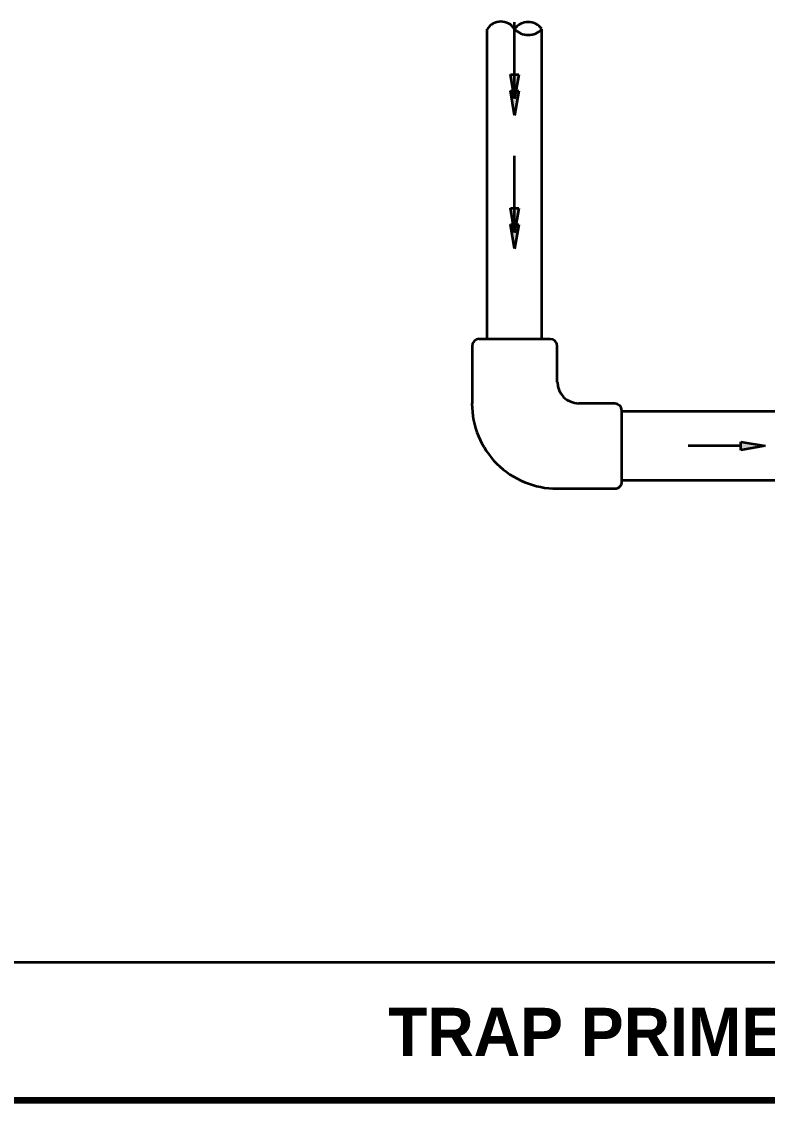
# Model space of a CAD drawing. Header units: inches. Extents: x 2025 to 34930, y -6955 to 4650.
# Drawn here: x 9066.4 to 9161.4, y -2646.9 to -2509.4 of the extents above; entities that cross this region are included whole.
import ezdxf

# ---------------------------------------------------------------- set-up
doc = ezdxf.new("R2010")
doc.units = ezdxf.units.IN
doc.header["$MEASUREMENT"] = 0
doc.layers.add('PDF-TEXT', color=7, linetype='Continuous', lineweight=35)
doc.styles.add('PDF Arial Bold', font='arialbd.ttf')

msp = doc.modelspace()

# ---------------------------------------------------------------- linework, layer by layer
at = {"layer": 'PDF-TEXT'}
for p, q in [((9129.17, -2518.22), (9129.17, -2509.45)), ((9125.68, -2549.83), (9125.68, -2510.33)), ((9132.65, -2549.83), (9132.65, -2510.33)), ((9129.17, -2519.24), (9128.65, -2516.13)), ((9128.65, -2516.13), (9129.69, -2516.13)), ((9129.69, -2516.13), (9129.17, -2519.24)), ((9129.17, -2521.33), (9128.65, -2518.22)), ((9128.65, -2518.22), (9129.69, -2518.22)), ((9129.69, -2518.22), (9129.17, -2521.33)), ((9129.17, -2535.23), (9129.17, -2526.49)), ((9129.17, -2536.29), (9128.65, -2533.17)), ((9128.65, -2533.17), (9129.69, -2533.17)), ((9129.69, -2533.17), (9129.17, -2536.29)), ((9129.17, -2538.35), (9128.65, -2535.23)), ((9128.65, -2535.23), (9129.69, -2535.23)), ((9129.69, -2535.23), (9129.17, -2538.35)), ((9133.71, -2549.83), (9124.65, -2549.83)), ((9123.75, -2550.73), (9123.75, -2558.05)), ((9134.61, -2555.33), (9134.61, -2550.73)), ((9141.93, -2558.04), (9137.33, -2558.04)), ((9142.84, -2567.99), (9142.84, -2558.94)), ((9207.15, -2559.05), (9142.84, -2559.05)), ((9157.99, -2563.45), (9151.29, -2563.45)), ((9157.99, -2562.93), (9161.09, -2563.45)), ((9157.99, -2563.99), (9157.99, -2562.93)), ((9161.09, -2563.45), (9157.99, -2563.99)), ((9207.15, -2567.88), (9142.84, -2567.88)), ((9134.6, -2568.89), (9141.93, -2568.89)), ((9787.29, -2629.28), (8343.83, -2629.28))]:
    msp.add_line(p, q, dxfattribs=at)
at = {"layer": 'PDF-TEXT', "color": 42, "lineweight": 100}
msp.add_line((9787.29, -2646.85), (8343.83, -2646.85), dxfattribs=at)
at = {"layer": 'PDF-TEXT'}
for centre, radius, start, end in [((9127.42, -2511.46), 2.08, 32.9579, 147.0421), ((9130.91, -2511.63), 2.18, 36.8232, 143.1768), ((9130.91, -2508.69), 2.4, 223.3141, 316.6859), ((9124.68, -2550.76), 0.937, 91.8613, 178.138), ((9133.68, -2550.76), 0.93, 1.4208, 88.0656), ((9137.35, -2555.3), 2.73, 180.5144, 269.6564), ((9134.57, -2558.06), 10.83, 179.9581, 270.1274), ((9141.91, -2558.97), 0.93, 1.9344, 88.5791), ((9141.95, -2567.99), 0.893, 269.1825, 0.3055)]:
    msp.add_arc(centre, radius, start, end, dxfattribs=at)
at = {"layer": 'PDF-TEXT', "transparency": 33554559}
for points in [[(9129.69, -2516.13), (9129.17, -2519.24), (9128.65, -2516.13)], [(9129.69, -2518.22), (9129.17, -2521.33), (9128.65, -2518.22)], [(9129.69, -2533.17), (9129.17, -2536.29), (9128.65, -2533.17)], [(9129.69, -2535.23), (9129.17, -2538.35), (9128.65, -2535.23)], [(9157.99, -2562.93), (9161.09, -2563.45), (9157.99, -2563.99)]]:
    msp.add_solid(points, dxfattribs=at)

# ---------------------------------------------------------------- texts
at = {"layer": 'PDF-TEXT', "insert": (9157.16, -2638.11), "char_height": 6.1202, "width": 186.6721, "attachment_point": 5, "style": 'PDF Arial Bold'}
msp.add_mtext('{\\fCentury Gothic|b1|i0|c0|p34;TRAP PRIMER DETAIL}', dxfattribs=at)

doc.saveas('drawing.dxf')
